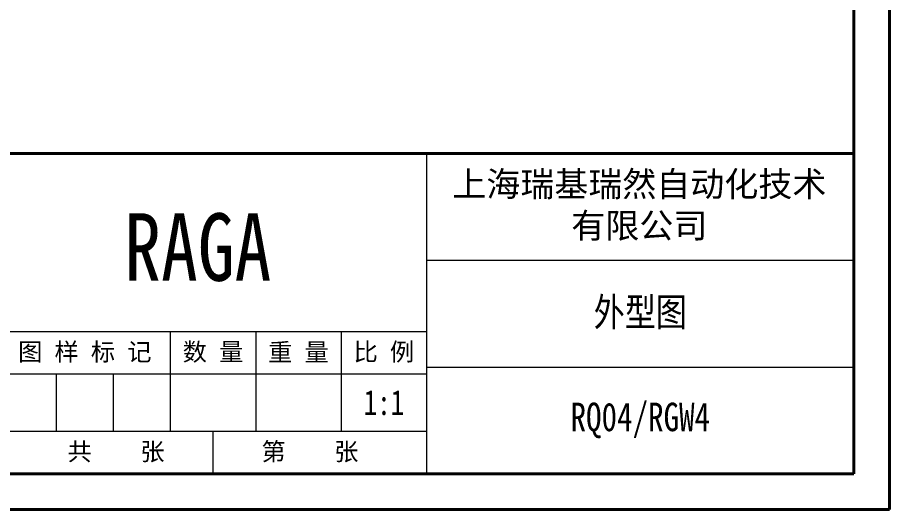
# Model space of a CAD drawing. Header units: millimetres. Extents: x 2454 to 4226, y 715 to 1968.
# Drawn here: x 3710 to 4226, y 715 to 1007 of the extents above; entities that cross this region are included whole.
import ezdxf

# ---------------------------------------------------------------- set-up
doc = ezdxf.new("R2010")
doc.units = ezdxf.units.MM
for name, color, linetype, lineweight in [('AM_BOR', 7, 'Continuous', 50), ('文字', 7, 'Continuous', 13), ('粗实线', 7, 'Continuous', 40), ('细实线', 3, 'Continuous', 13)]:
    doc.layers.add(name, color=color, linetype=linetype, lineweight=lineweight)
doc.styles.add('01', font='txt.shx')
doc.styles.get("Standard").update_dxf_attribs({"font": 'arial.ttf'})
doc.styles.add('STYLE1', font='txt.shx', dxfattribs={"width": 0.8, "height": 3, "bigfont": 'hzdx.shx'})

# ---------------------------------------------------------------- blocks, each defined once
blk = doc.blocks.new('rA3')
at = {"layer": '粗实线'}
for p, q in [((753.38, 124.26), (753.38, 421.26)), ((748.38, 129.26), (748.38, 416.26)), ((748.38, 174.26), (568.38, 174.26)), ((358.38, 129.26), (748.38, 129.26)), ((333.38, 124.26), (753.38, 124.26))]:
    blk.add_line(p, q, dxfattribs=at)
at = {"layer": '细实线'}
for p, q in [((688.38, 174.26), (688.38, 129.26)), ((688.38, 159.26), (748.38, 159.26)), ((568.38, 149.26), (688.38, 149.26)), ((652.38, 149.22), (652.38, 135.22)), ((664.38, 149.26), (664.38, 135.26)), ((676.38, 149.26), (676.38, 135.26)), ((688.38, 144.26), (748.38, 144.26)), ((688.38, 143.26), (628.38, 143.26)), ((636.38, 143.26), (636.38, 135.26)), ((644.38, 143.26), (644.38, 135.26)), ((628.38, 135.26), (688.38, 135.26)), ((658.38, 135.26), (658.38, 129.26))]:
    blk.add_line(p, q, dxfattribs=at)
at = {"layer": '文字', "char_height": 2.5, "width": 72, "attachment_point": 5}
for s, insert in [('{\\fSimSun|b0|i0|c134|p2;图 样 标 记}', (640.38, 146.26)), ('{\\fSimSun|b0|i0|c134|p2;数 量}', (658.38, 146.26)), ('{\\fSimSun|b0|i0|c134|p2;重 量}', (670.38, 146.26)), ('{\\fSimSun|b0|i0|c134|p2;比 例}', (682.38, 146.26)), ('{\\fSimSun|b0|i0|c134|p2;共    张        第    张}', (658.38, 132.26))]:
    blk.add_mtext(s, dxfattribs=dict(at, insert=insert))

msp = doc.modelspace()

# ---------------------------------------------------------------- block references
at = {"layer": 'AM_BOR', "xscale": 4.21875, "yscale": 4.21875, "zscale": 4.21875}
msp.add_blockref('rA3', (1047.891, 191.169), dxfattribs=at)

# ---------------------------------------------------------------- texts
at = {"layer": '文字', "insert": (4077.991, 895.077), "char_height": 14.76562, "width": 303.75, "attachment_point": 5}
msp.add_mtext('{\\fSimSun|b0|i0|c134|p2;上海瑞基瑞然自动化技术\\P有限公司}', dxfattribs=at)
at = {"layer": '文字', "attachment_point": 5}
for s, insert, char_height, width, style in [('{\\fSimSun|b0|i0|c134|p2;\\W0.8;RAGA}', (3816.435, 870.539), 40, 253.125, '01'), ('{\\fSimSun|b0|i0|c134|p2;\\W0.8;外型图}', (4078.574, 831.406), 16.875, 253.125, '01'), ('{\\fSimSun|b0|i0|c134|p2;1:1}', (3926.699, 778.671), 14.76562, 33.75, 'STYLE1'), ('{\\fSimSun|b0|i0|c134|p2;RQ04/RGW4}', (4078.574, 768.124), 16.875, 253.125, 'STYLE1')]:
    msp.add_mtext(s, dxfattribs=dict(at, insert=insert, char_height=char_height, width=width, style=style))

doc.saveas('drawing.dxf')
